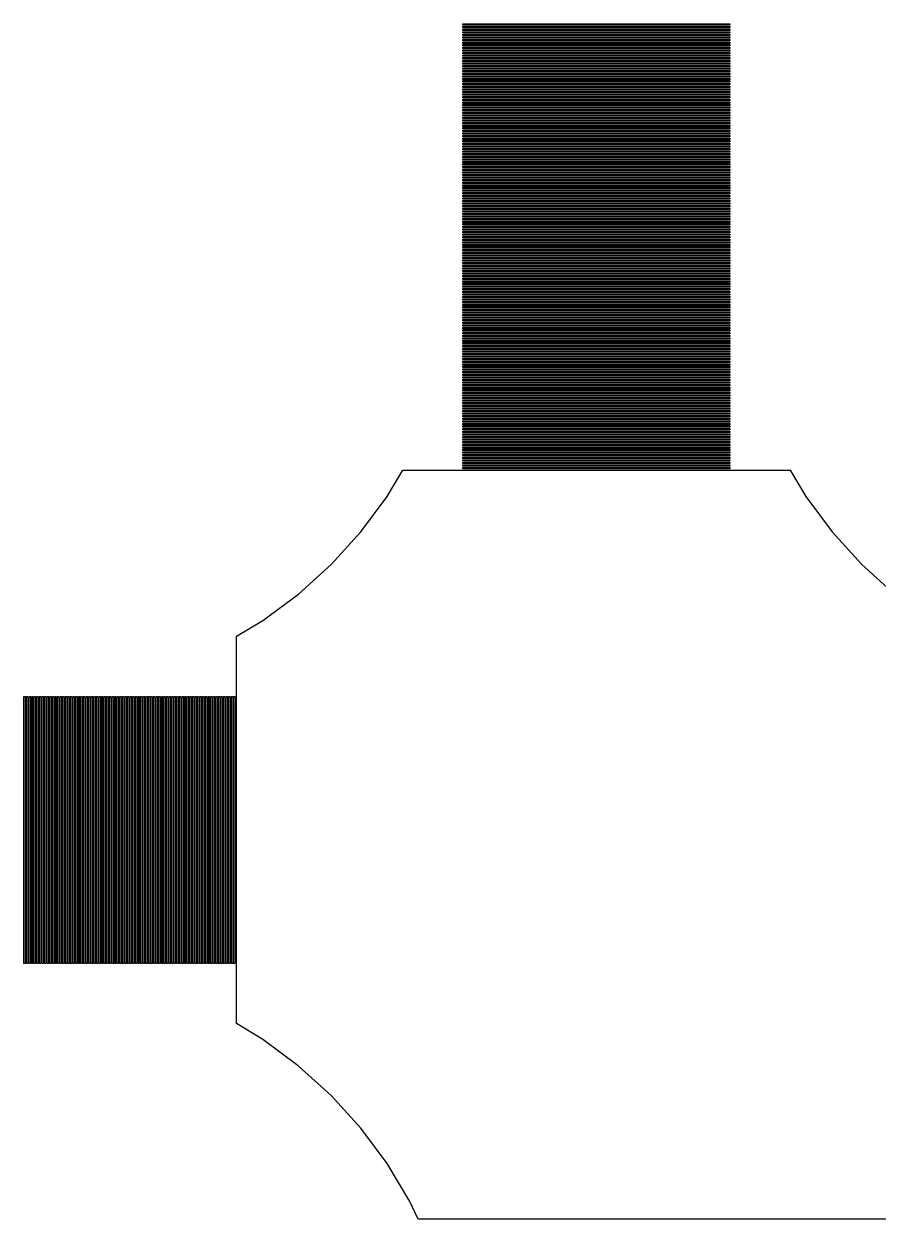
# Model space of a CAD drawing. Extents: x -10 to 91, y -24 to 82.
# Drawn here: x 34.59 to 41.17, y 55 to 64.22 of the extents above; entities that cross this region are included whole.
import ezdxf

# ---------------------------------------------------------------- set-up
doc = ezdxf.new("R2010")
doc.units = 0

msp = doc.modelspace()

# ---------------------------------------------------------------- linework, layer by layer
for p, q in [((37.97, 64.205), (37.97, 64.215)), ((37.97, 64.215), (40.03, 64.215)), ((40.03, 64.205), (37.97, 64.205)), ((37.97, 64.185), (37.97, 64.195)), ((37.97, 64.195), (40.03, 64.195)), ((40.03, 64.185), (37.97, 64.185)), ((37.97, 64.165), (37.97, 64.175)), ((37.97, 64.175), (40.03, 64.175)), ((40.03, 64.165), (37.97, 64.165)), ((37.97, 64.145), (37.97, 64.155)), ((37.97, 64.155), (40.03, 64.155)), ((40.03, 64.145), (37.97, 64.145)), ((40.03, 64.215), (40.03, 64.205)), ((40.03, 64.195), (40.03, 64.185)), ((40.03, 64.175), (40.03, 64.165)), ((40.03, 64.155), (40.03, 64.145)), ((37.97, 64.125), (37.97, 64.135)), ((37.97, 64.135), (40.03, 64.135)), ((40.03, 64.125), (37.97, 64.125)), ((37.97, 64.105), (37.97, 64.115)), ((37.97, 64.115), (40.03, 64.115)), ((40.03, 64.105), (37.97, 64.105)), ((37.97, 64.085), (37.97, 64.095)), ((37.97, 64.095), (40.03, 64.095)), ((40.03, 64.085), (37.97, 64.085)), ((37.97, 64.065), (37.97, 64.075)), ((37.97, 64.075), (40.03, 64.075)), ((40.03, 64.065), (37.97, 64.065)), ((37.97, 64.045), (37.97, 64.055)), ((37.97, 64.055), (40.03, 64.055)), ((40.03, 64.045), (37.97, 64.045)), ((40.03, 64.135), (40.03, 64.125)), ((40.03, 64.115), (40.03, 64.105)), ((40.03, 64.095), (40.03, 64.085)), ((40.03, 64.075), (40.03, 64.065)), ((40.03, 64.055), (40.03, 64.045)), ((37.97, 64.025), (37.97, 64.035)), ((37.97, 64.035), (40.03, 64.035)), ((40.03, 64.025), (37.97, 64.025)), ((37.97, 64.005), (37.97, 64.015)), ((37.97, 64.015), (40.03, 64.015)), ((40.03, 64.005), (37.97, 64.005)), ((37.97, 63.985), (37.97, 63.995)), ((37.97, 63.995), (40.03, 63.995)), ((40.03, 63.985), (37.97, 63.985)), ((37.97, 63.965), (37.97, 63.975)), ((37.97, 63.975), (40.03, 63.975)), ((40.03, 63.965), (37.97, 63.965)), ((37.97, 63.945), (37.97, 63.955)), ((37.97, 63.955), (40.03, 63.955)), ((40.03, 64.035), (40.03, 64.025)), ((40.03, 64.015), (40.03, 64.005)), ((40.03, 63.995), (40.03, 63.985)), ((40.03, 63.975), (40.03, 63.965)), ((40.03, 63.955), (40.03, 63.945)), ((40.03, 63.945), (37.97, 63.945)), ((37.97, 63.925), (37.97, 63.935)), ((37.97, 63.935), (40.03, 63.935)), ((40.03, 63.925), (37.97, 63.925)), ((37.97, 63.905), (37.97, 63.915)), ((37.97, 63.915), (40.03, 63.915)), ((40.03, 63.905), (37.97, 63.905)), ((37.97, 63.885), (37.97, 63.895)), ((37.97, 63.895), (40.03, 63.895)), ((40.03, 63.885), (37.97, 63.885)), ((37.97, 63.865), (37.97, 63.875)), ((37.97, 63.875), (40.03, 63.875)), ((40.03, 63.865), (37.97, 63.865)), ((40.03, 63.935), (40.03, 63.925)), ((40.03, 63.915), (40.03, 63.905)), ((40.03, 63.895), (40.03, 63.885)), ((40.03, 63.875), (40.03, 63.865)), ((37.97, 63.845), (37.97, 63.855)), ((37.97, 63.855), (40.03, 63.855)), ((40.03, 63.845), (37.97, 63.845)), ((37.97, 63.825), (37.97, 63.835)), ((37.97, 63.835), (40.03, 63.835)), ((40.03, 63.825), (37.97, 63.825)), ((37.97, 63.805), (37.97, 63.815)), ((37.97, 63.815), (40.03, 63.815)), ((40.03, 63.805), (37.97, 63.805)), ((37.97, 63.785), (37.97, 63.795)), ((37.97, 63.795), (40.03, 63.795)), ((40.03, 63.785), (37.97, 63.785)), ((37.97, 63.765), (37.97, 63.775)), ((37.97, 63.775), (40.03, 63.775)), ((40.03, 63.855), (40.03, 63.845)), ((40.03, 63.835), (40.03, 63.825)), ((40.03, 63.815), (40.03, 63.805)), ((40.03, 63.795), (40.03, 63.785)), ((40.03, 63.775), (40.03, 63.765)), ((40.03, 63.765), (37.97, 63.765)), ((37.97, 63.745), (37.97, 63.755)), ((37.97, 63.755), (40.03, 63.755)), ((40.03, 63.745), (37.97, 63.745)), ((37.97, 63.725), (37.97, 63.735)), ((37.97, 63.735), (40.03, 63.735)), ((40.03, 63.725), (37.97, 63.725)), ((37.97, 63.705), (37.97, 63.715)), ((37.97, 63.715), (40.03, 63.715)), ((40.03, 63.705), (37.97, 63.705)), ((37.97, 63.685), (37.97, 63.695)), ((37.97, 63.695), (40.03, 63.695)), ((40.03, 63.685), (37.97, 63.685)), ((40.03, 63.755), (40.03, 63.745)), ((40.03, 63.735), (40.03, 63.725)), ((40.03, 63.715), (40.03, 63.705)), ((40.03, 63.695), (40.03, 63.685)), ((37.97, 63.665), (37.97, 63.675)), ((37.97, 63.675), (40.03, 63.675)), ((40.03, 63.665), (37.97, 63.665)), ((37.97, 63.645), (37.97, 63.655)), ((37.97, 63.655), (40.03, 63.655)), ((40.03, 63.645), (37.97, 63.645)), ((37.97, 63.625), (37.97, 63.635)), ((37.97, 63.635), (40.03, 63.635)), ((40.03, 63.625), (37.97, 63.625)), ((37.97, 63.605), (37.97, 63.615)), ((37.97, 63.615), (40.03, 63.615)), ((40.03, 63.605), (37.97, 63.605)), ((37.97, 63.585), (37.97, 63.595)), ((37.97, 63.595), (40.03, 63.595)), ((40.03, 63.585), (37.97, 63.585)), ((40.03, 63.675), (40.03, 63.665)), ((40.03, 63.655), (40.03, 63.645)), ((40.03, 63.635), (40.03, 63.625)), ((40.03, 63.615), (40.03, 63.605)), ((40.03, 63.595), (40.03, 63.585)), ((37.97, 63.565), (37.97, 63.575)), ((37.97, 63.575), (40.03, 63.575)), ((40.03, 63.565), (37.97, 63.565)), ((37.97, 63.545), (37.97, 63.555)), ((37.97, 63.555), (40.03, 63.555)), ((40.03, 63.545), (37.97, 63.545)), ((37.97, 63.525), (37.97, 63.535)), ((37.97, 63.535), (40.03, 63.535)), ((40.03, 63.525), (37.97, 63.525)), ((37.97, 63.505), (37.97, 63.515)), ((37.97, 63.515), (40.03, 63.515)), ((40.03, 63.505), (37.97, 63.505)), ((37.97, 63.485), (37.97, 63.495)), ((37.97, 63.495), (40.03, 63.495)), ((40.03, 63.575), (40.03, 63.565)), ((40.03, 63.555), (40.03, 63.545)), ((40.03, 63.535), (40.03, 63.525)), ((40.03, 63.515), (40.03, 63.505)), ((40.03, 63.495), (40.03, 63.485)), ((40.03, 63.485), (37.97, 63.485)), ((37.97, 63.465), (37.97, 63.475)), ((37.97, 63.475), (40.03, 63.475)), ((40.03, 63.465), (37.97, 63.465)), ((37.97, 63.445), (37.97, 63.455)), ((37.97, 63.455), (40.03, 63.455)), ((40.03, 63.445), (37.97, 63.445)), ((37.97, 63.425), (37.97, 63.435)), ((37.97, 63.435), (40.03, 63.435)), ((40.03, 63.425), (37.97, 63.425)), ((37.97, 63.405), (37.97, 63.415)), ((37.97, 63.415), (40.03, 63.415)), ((40.03, 63.405), (37.97, 63.405)), ((40.03, 63.475), (40.03, 63.465)), ((40.03, 63.455), (40.03, 63.445)), ((40.03, 63.435), (40.03, 63.425)), ((40.03, 63.415), (40.03, 63.405)), ((37.97, 63.385), (37.97, 63.395)), ((37.97, 63.395), (40.03, 63.395)), ((40.03, 63.385), (37.97, 63.385)), ((37.97, 63.365), (37.97, 63.375)), ((37.97, 63.375), (40.03, 63.375)), ((40.03, 63.365), (37.97, 63.365)), ((37.97, 63.345), (37.97, 63.355)), ((37.97, 63.355), (40.03, 63.355)), ((40.03, 63.345), (37.97, 63.345)), ((37.97, 63.325), (37.97, 63.335)), ((37.97, 63.335), (40.03, 63.335)), ((40.03, 63.325), (37.97, 63.325)), ((37.97, 63.305), (37.97, 63.315)), ((37.97, 63.315), (40.03, 63.315)), ((40.03, 63.395), (40.03, 63.385)), ((40.03, 63.375), (40.03, 63.365)), ((40.03, 63.355), (40.03, 63.345)), ((40.03, 63.335), (40.03, 63.325)), ((40.03, 63.315), (40.03, 63.305)), ((40.03, 63.305), (37.97, 63.305)), ((37.97, 63.285), (37.97, 63.295)), ((37.97, 63.295), (40.03, 63.295)), ((40.03, 63.285), (37.97, 63.285)), ((37.97, 63.265), (37.97, 63.275)), ((37.97, 63.275), (40.03, 63.275)), ((40.03, 63.265), (37.97, 63.265)), ((37.97, 63.245), (37.97, 63.255)), ((37.97, 63.255), (40.03, 63.255)), ((40.03, 63.245), (37.97, 63.245)), ((37.97, 63.225), (37.97, 63.235)), ((37.97, 63.235), (40.03, 63.235)), ((40.03, 63.225), (37.97, 63.225)), ((37.97, 63.205), (37.97, 63.215)), ((37.97, 63.215), (40.03, 63.215)), ((40.03, 63.295), (40.03, 63.285)), ((40.03, 63.275), (40.03, 63.265)), ((40.03, 63.255), (40.03, 63.245)), ((40.03, 63.235), (40.03, 63.225)), ((40.03, 63.215), (40.03, 63.205)), ((40.03, 63.205), (37.97, 63.205)), ((37.97, 63.185), (37.97, 63.195)), ((37.97, 63.195), (40.03, 63.195)), ((40.03, 63.185), (37.97, 63.185)), ((37.97, 63.165), (37.97, 63.175)), ((37.97, 63.175), (40.03, 63.175)), ((40.03, 63.165), (37.97, 63.165)), ((37.97, 63.145), (37.97, 63.155)), ((37.97, 63.155), (40.03, 63.155)), ((40.03, 63.145), (37.97, 63.145)), ((37.97, 63.125), (37.97, 63.135)), ((37.97, 63.135), (40.03, 63.135)), ((40.03, 63.125), (37.97, 63.125)), ((40.03, 63.195), (40.03, 63.185)), ((40.03, 63.175), (40.03, 63.165)), ((40.03, 63.155), (40.03, 63.145)), ((40.03, 63.135), (40.03, 63.125)), ((37.97, 63.105), (37.97, 63.115)), ((37.97, 63.115), (40.03, 63.115)), ((40.03, 63.105), (37.97, 63.105)), ((37.97, 63.085), (37.97, 63.095)), ((37.97, 63.095), (40.03, 63.095)), ((40.03, 63.085), (37.97, 63.085)), ((37.97, 63.065), (37.97, 63.075)), ((37.97, 63.075), (40.03, 63.075)), ((40.03, 63.065), (37.97, 63.065)), ((37.97, 63.045), (37.97, 63.055)), ((37.97, 63.055), (40.03, 63.055)), ((40.03, 63.045), (37.97, 63.045)), ((37.97, 63.025), (37.97, 63.035)), ((37.97, 63.035), (40.03, 63.035)), ((40.03, 63.115), (40.03, 63.105)), ((40.03, 63.095), (40.03, 63.085)), ((40.03, 63.075), (40.03, 63.065)), ((40.03, 63.055), (40.03, 63.045)), ((40.03, 63.035), (40.03, 63.025)), ((40.03, 63.025), (37.97, 63.025)), ((37.97, 63.005), (37.97, 63.015)), ((37.97, 63.015), (40.03, 63.015)), ((40.03, 63.005), (37.97, 63.005)), ((37.97, 62.985), (37.97, 62.995)), ((37.97, 62.995), (40.03, 62.995)), ((40.03, 62.985), (37.97, 62.985)), ((37.97, 62.965), (37.97, 62.975)), ((37.97, 62.975), (40.03, 62.975)), ((40.03, 62.965), (37.97, 62.965)), ((37.97, 62.945), (37.97, 62.955)), ((37.97, 62.955), (40.03, 62.955)), ((40.03, 62.945), (37.97, 62.945)), ((40.03, 63.015), (40.03, 63.005)), ((40.03, 62.995), (40.03, 62.985)), ((40.03, 62.975), (40.03, 62.965)), ((40.03, 62.955), (40.03, 62.945)), ((37.97, 62.925), (37.97, 62.935)), ((37.97, 62.935), (40.03, 62.935)), ((40.03, 62.925), (37.97, 62.925)), ((37.97, 62.905), (37.97, 62.915)), ((37.97, 62.915), (40.03, 62.915)), ((40.03, 62.905), (37.97, 62.905)), ((37.97, 62.885), (37.97, 62.895)), ((37.97, 62.895), (40.03, 62.895)), ((40.03, 62.885), (37.97, 62.885)), ((37.97, 62.865), (37.97, 62.875)), ((37.97, 62.875), (40.03, 62.875)), ((40.03, 62.865), (37.97, 62.865)), ((37.97, 62.845), (37.97, 62.855)), ((37.97, 62.855), (40.03, 62.855)), ((40.03, 62.935), (40.03, 62.925)), ((40.03, 62.915), (40.03, 62.905)), ((40.03, 62.895), (40.03, 62.885)), ((40.03, 62.875), (40.03, 62.865)), ((40.03, 62.855), (40.03, 62.845)), ((40.03, 62.845), (37.97, 62.845)), ((37.97, 62.825), (37.97, 62.835)), ((37.97, 62.835), (40.03, 62.835)), ((40.03, 62.825), (37.97, 62.825)), ((37.97, 62.805), (37.97, 62.815)), ((37.97, 62.815), (40.03, 62.815)), ((40.03, 62.805), (37.97, 62.805)), ((37.97, 62.785), (37.97, 62.795)), ((37.97, 62.795), (40.03, 62.795)), ((40.03, 62.785), (37.97, 62.785)), ((37.97, 62.765), (37.97, 62.775)), ((37.97, 62.775), (40.03, 62.775)), ((40.03, 62.765), (37.97, 62.765)), ((37.97, 62.745), (37.97, 62.755)), ((37.97, 62.755), (40.03, 62.755)), ((40.03, 62.835), (40.03, 62.825)), ((40.03, 62.815), (40.03, 62.805)), ((40.03, 62.795), (40.03, 62.785)), ((40.03, 62.775), (40.03, 62.765)), ((40.03, 62.755), (40.03, 62.745)), ((40.03, 62.745), (37.97, 62.745)), ((37.97, 62.725), (37.97, 62.735)), ((37.97, 62.735), (40.03, 62.735)), ((40.03, 62.725), (37.97, 62.725)), ((37.97, 62.705), (37.97, 62.715)), ((37.97, 62.715), (40.03, 62.715)), ((40.03, 62.705), (37.97, 62.705)), ((37.97, 62.685), (37.97, 62.695)), ((37.97, 62.695), (40.03, 62.695)), ((40.03, 62.685), (37.97, 62.685)), ((37.97, 62.665), (37.97, 62.675)), ((37.97, 62.675), (40.03, 62.675)), ((40.03, 62.665), (37.97, 62.665)), ((40.03, 62.735), (40.03, 62.725)), ((40.03, 62.715), (40.03, 62.705)), ((40.03, 62.695), (40.03, 62.685)), ((40.03, 62.675), (40.03, 62.665)), ((37.97, 62.645), (37.97, 62.655)), ((37.97, 62.655), (40.03, 62.655)), ((40.03, 62.645), (37.97, 62.645)), ((37.97, 62.625), (37.97, 62.635)), ((37.97, 62.635), (40.03, 62.635)), ((40.03, 62.625), (37.97, 62.625)), ((37.97, 62.605), (37.97, 62.615)), ((37.97, 62.615), (40.03, 62.615)), ((40.03, 62.605), (37.97, 62.605)), ((37.97, 62.585), (37.97, 62.595)), ((37.97, 62.595), (40.03, 62.595)), ((40.03, 62.585), (37.97, 62.585)), ((37.97, 62.565), (37.97, 62.575)), ((37.97, 62.575), (40.03, 62.575)), ((40.03, 62.655), (40.03, 62.645)), ((40.03, 62.635), (40.03, 62.625)), ((40.03, 62.615), (40.03, 62.605)), ((40.03, 62.595), (40.03, 62.585)), ((40.03, 62.575), (40.03, 62.565)), ((40.03, 62.565), (37.97, 62.565)), ((37.97, 62.545), (37.97, 62.555)), ((37.97, 62.555), (40.03, 62.555)), ((40.03, 62.545), (37.97, 62.545)), ((37.97, 62.525), (37.97, 62.535)), ((37.97, 62.535), (40.03, 62.535)), ((40.03, 62.525), (37.97, 62.525)), ((37.97, 62.505), (37.97, 62.515)), ((37.97, 62.515), (40.03, 62.515)), ((40.03, 62.505), (37.97, 62.505)), ((37.97, 62.485), (37.97, 62.495)), ((37.97, 62.495), (40.03, 62.495)), ((40.03, 62.485), (37.97, 62.485)), ((40.03, 62.555), (40.03, 62.545)), ((40.03, 62.535), (40.03, 62.525)), ((40.03, 62.515), (40.03, 62.505)), ((40.03, 62.495), (40.03, 62.485)), ((37.97, 62.465), (37.97, 62.475)), ((37.97, 62.475), (40.03, 62.475)), ((40.03, 62.465), (37.97, 62.465)), ((37.97, 62.445), (37.97, 62.455)), ((37.97, 62.455), (40.03, 62.455)), ((40.03, 62.445), (37.97, 62.445)), ((37.97, 62.425), (37.97, 62.435)), ((37.97, 62.435), (40.03, 62.435)), ((40.03, 62.425), (37.97, 62.425)), ((37.97, 62.405), (37.97, 62.415)), ((37.97, 62.415), (40.03, 62.415)), ((40.03, 62.405), (37.97, 62.405)), ((37.97, 62.385), (37.97, 62.395)), ((37.97, 62.395), (40.03, 62.395)), ((40.03, 62.475), (40.03, 62.465)), ((40.03, 62.455), (40.03, 62.445)), ((40.03, 62.435), (40.03, 62.425)), ((40.03, 62.415), (40.03, 62.405)), ((40.03, 62.395), (40.03, 62.385)), ((40.03, 62.385), (37.97, 62.385)), ((37.97, 62.365), (37.97, 62.375)), ((37.97, 62.375), (40.03, 62.375)), ((40.03, 62.365), (37.97, 62.365)), ((37.97, 62.345), (37.97, 62.355)), ((37.97, 62.355), (40.03, 62.355)), ((40.03, 62.345), (37.97, 62.345)), ((37.97, 62.325), (37.97, 62.335)), ((37.97, 62.335), (40.03, 62.335)), ((40.03, 62.325), (37.97, 62.325)), ((37.97, 62.305), (37.97, 62.315)), ((37.97, 62.315), (40.03, 62.315)), ((40.03, 62.305), (37.97, 62.305)), ((37.97, 62.285), (37.97, 62.295)), ((37.97, 62.295), (40.03, 62.295)), ((40.03, 62.375), (40.03, 62.365)), ((40.03, 62.355), (40.03, 62.345)), ((40.03, 62.335), (40.03, 62.325)), ((40.03, 62.315), (40.03, 62.305)), ((40.03, 62.295), (40.03, 62.285)), ((40.03, 62.285), (37.97, 62.285)), ((37.97, 62.265), (37.97, 62.275)), ((37.97, 62.275), (40.03, 62.275)), ((40.03, 62.265), (37.97, 62.265)), ((37.97, 62.245), (37.97, 62.255)), ((37.97, 62.255), (40.03, 62.255)), ((40.03, 62.245), (37.97, 62.245)), ((37.97, 62.225), (37.97, 62.235)), ((37.97, 62.235), (40.03, 62.235)), ((40.03, 62.225), (37.97, 62.225)), ((37.97, 62.205), (37.97, 62.215)), ((37.97, 62.215), (40.03, 62.215)), ((40.03, 62.205), (37.97, 62.205)), ((40.03, 62.275), (40.03, 62.265)), ((40.03, 62.255), (40.03, 62.245)), ((40.03, 62.235), (40.03, 62.225)), ((40.03, 62.215), (40.03, 62.205)), ((37.97, 62.185), (37.97, 62.195)), ((37.97, 62.195), (40.03, 62.195)), ((40.03, 62.185), (37.97, 62.185)), ((37.97, 62.165), (37.97, 62.175)), ((37.97, 62.175), (40.03, 62.175)), ((40.03, 62.165), (37.97, 62.165)), ((37.97, 62.145), (37.97, 62.155)), ((37.97, 62.155), (40.03, 62.155)), ((40.03, 62.145), (37.97, 62.145)), ((37.97, 62.125), (37.97, 62.135)), ((37.97, 62.135), (40.03, 62.135)), ((40.03, 62.125), (37.97, 62.125)), ((37.97, 62.105), (37.97, 62.115)), ((37.97, 62.115), (40.03, 62.115)), ((40.03, 62.195), (40.03, 62.185)), ((40.03, 62.175), (40.03, 62.165)), ((40.03, 62.155), (40.03, 62.145)), ((40.03, 62.135), (40.03, 62.125)), ((40.03, 62.115), (40.03, 62.105)), ((40.03, 62.105), (37.97, 62.105)), ((37.97, 62.085), (37.97, 62.095)), ((37.97, 62.095), (40.03, 62.095)), ((40.03, 62.085), (37.97, 62.085)), ((37.97, 62.065), (37.97, 62.075)), ((37.97, 62.075), (40.03, 62.075)), ((40.03, 62.065), (37.97, 62.065)), ((37.97, 62.045), (37.97, 62.055)), ((37.97, 62.055), (40.03, 62.055)), ((40.03, 62.045), (37.97, 62.045)), ((37.97, 62.025), (37.97, 62.035)), ((37.97, 62.035), (40.03, 62.035)), ((40.03, 62.025), (37.97, 62.025)), ((40.03, 62.095), (40.03, 62.085)), ((40.03, 62.075), (40.03, 62.065)), ((40.03, 62.055), (40.03, 62.045)), ((40.03, 62.035), (40.03, 62.025)), ((37.97, 62.005), (37.97, 62.015)), ((37.97, 62.015), (40.03, 62.015)), ((40.03, 62.005), (37.97, 62.005)), ((37.97, 61.985), (37.97, 61.995)), ((37.97, 61.995), (40.03, 61.995)), ((40.03, 61.985), (37.97, 61.985)), ((37.97, 61.965), (37.97, 61.975)), ((37.97, 61.975), (40.03, 61.975)), ((40.03, 61.965), (37.97, 61.965)), ((37.97, 61.945), (37.97, 61.955)), ((37.97, 61.955), (40.03, 61.955)), ((40.03, 61.945), (37.97, 61.945)), ((37.97, 61.925), (37.97, 61.935)), ((37.97, 61.935), (40.03, 61.935)), ((40.03, 61.925), (37.97, 61.925)), ((40.03, 62.015), (40.03, 62.005)), ((40.03, 61.995), (40.03, 61.985)), ((40.03, 61.975), (40.03, 61.965)), ((40.03, 61.955), (40.03, 61.945)), ((40.03, 61.935), (40.03, 61.925)), ((37.97, 61.905), (37.97, 61.915)), ((37.97, 61.915), (40.03, 61.915)), ((40.03, 61.905), (37.97, 61.905)), ((37.97, 61.885), (37.97, 61.895)), ((37.97, 61.895), (40.03, 61.895)), ((40.03, 61.885), (37.97, 61.885)), ((37.97, 61.865), (37.97, 61.875)), ((37.97, 61.875), (40.03, 61.875)), ((40.03, 61.865), (37.97, 61.865)), ((37.97, 61.845), (37.97, 61.855)), ((37.97, 61.855), (40.03, 61.855)), ((40.03, 61.845), (37.97, 61.845)), ((37.97, 61.825), (37.97, 61.835)), ((37.97, 61.835), (40.03, 61.835)), ((40.03, 61.915), (40.03, 61.905)), ((40.03, 61.895), (40.03, 61.885)), ((40.03, 61.875), (40.03, 61.865)), ((40.03, 61.855), (40.03, 61.845)), ((40.03, 61.835), (40.03, 61.825)), ((40.03, 61.825), (37.97, 61.825)), ((37.97, 61.805), (37.97, 61.815)), ((37.97, 61.815), (40.03, 61.815)), ((40.03, 61.805), (37.97, 61.805)), ((37.97, 61.785), (37.97, 61.795)), ((37.97, 61.795), (40.03, 61.795)), ((40.03, 61.785), (37.97, 61.785)), ((37.97, 61.765), (37.97, 61.775)), ((37.97, 61.775), (40.03, 61.775)), ((40.03, 61.765), (37.97, 61.765)), ((37.97, 61.745), (37.97, 61.755)), ((37.97, 61.755), (40.03, 61.755)), ((40.03, 61.745), (37.97, 61.745)), ((40.03, 61.815), (40.03, 61.805)), ((40.03, 61.795), (40.03, 61.785)), ((40.03, 61.775), (40.03, 61.765)), ((40.03, 61.755), (40.03, 61.745)), ((37.97, 61.725), (37.97, 61.735)), ((37.97, 61.735), (40.03, 61.735)), ((40.03, 61.725), (37.97, 61.725)), ((37.97, 61.705), (37.97, 61.715)), ((37.97, 61.715), (40.03, 61.715)), ((40.03, 61.705), (37.97, 61.705)), ((37.97, 61.685), (37.97, 61.695)), ((37.97, 61.695), (40.03, 61.695)), ((40.03, 61.685), (37.97, 61.685)), ((37.97, 61.665), (37.97, 61.675)), ((37.97, 61.675), (40.03, 61.675)), ((40.03, 61.665), (37.97, 61.665)), ((37.97, 61.645), (37.97, 61.655)), ((37.97, 61.655), (40.03, 61.655)), ((40.03, 61.735), (40.03, 61.725)), ((40.03, 61.715), (40.03, 61.705)), ((40.03, 61.695), (40.03, 61.685)), ((40.03, 61.675), (40.03, 61.665)), ((40.03, 61.655), (40.03, 61.645)), ((40.03, 61.645), (37.97, 61.645)), ((37.97, 61.625), (37.97, 61.635)), ((37.97, 61.635), (40.03, 61.635)), ((40.03, 61.625), (37.97, 61.625)), ((37.97, 61.605), (37.97, 61.615)), ((37.97, 61.615), (40.03, 61.615)), ((40.03, 61.605), (37.97, 61.605)), ((37.97, 61.585), (37.97, 61.595)), ((37.97, 61.595), (40.03, 61.595)), ((40.03, 61.585), (37.97, 61.585)), ((37.97, 61.565), (37.97, 61.575)), ((37.97, 61.575), (40.03, 61.575)), ((40.03, 61.565), (37.97, 61.565)), ((40.03, 61.635), (40.03, 61.625)), ((40.03, 61.615), (40.03, 61.605)), ((40.03, 61.595), (40.03, 61.585)), ((40.03, 61.575), (40.03, 61.565)), ((37.97, 61.545), (37.97, 61.555)), ((37.97, 61.555), (40.03, 61.555)), ((40.03, 61.545), (37.97, 61.545)), ((37.97, 61.525), (37.97, 61.535)), ((37.97, 61.535), (40.03, 61.535)), ((40.03, 61.525), (37.97, 61.525)), ((37.97, 61.505), (37.97, 61.515)), ((37.97, 61.515), (40.03, 61.515)), ((40.03, 61.505), (37.97, 61.505)), ((37.97, 61.485), (37.97, 61.495)), ((37.97, 61.495), (40.03, 61.495)), ((40.03, 61.485), (37.97, 61.485)), ((37.97, 61.465), (37.97, 61.475)), ((37.97, 61.475), (40.03, 61.475)), ((40.03, 61.465), (37.97, 61.465)), ((40.03, 61.555), (40.03, 61.545)), ((40.03, 61.535), (40.03, 61.525)), ((40.03, 61.515), (40.03, 61.505)), ((40.03, 61.495), (40.03, 61.485)), ((40.03, 61.475), (40.03, 61.465)), ((37.97, 61.445), (37.97, 61.455)), ((37.97, 61.455), (40.03, 61.455)), ((40.03, 61.445), (37.97, 61.445)), ((37.97, 61.425), (37.97, 61.435)), ((37.97, 61.435), (40.03, 61.435)), ((40.03, 61.425), (37.97, 61.425)), ((37.97, 61.405), (37.97, 61.415)), ((37.97, 61.415), (40.03, 61.415)), ((40.03, 61.405), (37.97, 61.405)), ((37.97, 61.385), (37.97, 61.395)), ((37.97, 61.395), (40.03, 61.395)), ((40.03, 61.385), (37.97, 61.385)), ((37.97, 61.365), (37.97, 61.375)), ((37.97, 61.375), (40.03, 61.375)), ((40.03, 61.455), (40.03, 61.445)), ((40.03, 61.435), (40.03, 61.425)), ((40.03, 61.415), (40.03, 61.405)), ((40.03, 61.395), (40.03, 61.385)), ((40.03, 61.375), (40.03, 61.365)), ((40.03, 61.365), (37.97, 61.365)), ((37.97, 61.345), (37.97, 61.355)), ((37.97, 61.355), (40.03, 61.355)), ((40.03, 61.345), (37.97, 61.345)), ((37.97, 61.325), (37.97, 61.335)), ((37.97, 61.335), (40.03, 61.335)), ((40.03, 61.325), (37.97, 61.325)), ((37.97, 61.305), (37.97, 61.315)), ((37.97, 61.315), (40.03, 61.315)), ((40.03, 61.305), (37.97, 61.305)), ((37.97, 61.285), (37.97, 61.295)), ((37.97, 61.295), (40.03, 61.295)), ((40.03, 61.285), (37.97, 61.285)), ((40.03, 61.355), (40.03, 61.345)), ((40.03, 61.335), (40.03, 61.325)), ((40.03, 61.315), (40.03, 61.305)), ((40.03, 61.295), (40.03, 61.285)), ((37.97, 61.265), (37.97, 61.275)), ((37.97, 61.275), (40.03, 61.275)), ((40.03, 61.265), (37.97, 61.265)), ((37.97, 61.245), (37.97, 61.255)), ((37.97, 61.255), (40.03, 61.255)), ((40.03, 61.245), (37.97, 61.245)), ((37.97, 61.225), (37.97, 61.235)), ((37.97, 61.235), (40.03, 61.235)), ((40.03, 61.225), (37.97, 61.225)), ((37.97, 61.205), (37.97, 61.215)), ((37.97, 61.215), (40.03, 61.215)), ((40.03, 61.205), (37.97, 61.205)), ((37.97, 61.185), (37.97, 61.195)), ((37.97, 61.195), (40.03, 61.195)), ((40.03, 61.275), (40.03, 61.265)), ((40.03, 61.255), (40.03, 61.245)), ((40.03, 61.235), (40.03, 61.225)), ((40.03, 61.215), (40.03, 61.205)), ((40.03, 61.195), (40.03, 61.185)), ((40.03, 61.185), (37.97, 61.185)), ((37.97, 61.165), (37.97, 61.175)), ((37.97, 61.175), (40.03, 61.175)), ((40.03, 61.165), (37.97, 61.165)), ((37.97, 61.145), (37.97, 61.155)), ((37.97, 61.155), (40.03, 61.155)), ((40.03, 61.145), (37.97, 61.145)), ((37.97, 61.125), (37.97, 61.135)), ((37.97, 61.135), (40.03, 61.135)), ((40.03, 61.125), (37.97, 61.125)), ((37.97, 61.105), (37.97, 61.115)), ((37.97, 61.115), (40.03, 61.115)), ((40.03, 61.105), (37.97, 61.105)), ((40.03, 61.175), (40.03, 61.165)), ((40.03, 61.155), (40.03, 61.145)), ((40.03, 61.135), (40.03, 61.125)), ((40.03, 61.115), (40.03, 61.105)), ((37.97, 61.085), (37.97, 61.095)), ((37.97, 61.095), (40.03, 61.095)), ((40.03, 61.085), (37.97, 61.085)), ((37.97, 61.065), (37.97, 61.075)), ((37.97, 61.075), (40.03, 61.075)), ((40.03, 61.065), (37.97, 61.065)), ((37.97, 61.045), (37.97, 61.055)), ((37.97, 61.055), (40.03, 61.055)), ((40.03, 61.045), (37.97, 61.045)), ((37.97, 61.025), (37.97, 61.035)), ((37.97, 61.035), (40.03, 61.035)), ((40.03, 61.025), (37.97, 61.025)), ((37.97, 61.005), (37.97, 61.015)), ((37.97, 61.015), (40.03, 61.015)), ((40.03, 61.005), (37.97, 61.005)), ((40.03, 61.095), (40.03, 61.085)), ((40.03, 61.075), (40.03, 61.065)), ((40.03, 61.055), (40.03, 61.045)), ((40.03, 61.035), (40.03, 61.025)), ((40.03, 61.015), (40.03, 61.005)), ((37.97, 60.985), (37.97, 60.995)), ((37.97, 60.995), (40.03, 60.995)), ((40.03, 60.985), (37.97, 60.985)), ((37.97, 60.965), (37.97, 60.975)), ((37.97, 60.975), (40.03, 60.975)), ((40.03, 60.965), (37.97, 60.965)), ((37.97, 60.945), (37.97, 60.955)), ((37.97, 60.955), (40.03, 60.955)), ((40.03, 60.945), (37.97, 60.945)), ((37.97, 60.925), (37.97, 60.935)), ((37.97, 60.935), (40.03, 60.935)), ((40.03, 60.925), (37.97, 60.925)), ((37.97, 60.905), (37.97, 60.915)), ((37.97, 60.915), (40.03, 60.915)), ((40.03, 60.995), (40.03, 60.985)), ((40.03, 60.975), (40.03, 60.965)), ((40.03, 60.955), (40.03, 60.945)), ((40.03, 60.935), (40.03, 60.925)), ((40.03, 60.915), (40.03, 60.905)), ((40.03, 60.905), (37.97, 60.905)), ((37.97, 60.885), (37.97, 60.895)), ((37.97, 60.895), (40.03, 60.895)), ((40.03, 60.885), (37.97, 60.885)), ((37.97, 60.865), (37.97, 60.875)), ((37.97, 60.875), (40.03, 60.875)), ((40.03, 60.865), (37.97, 60.865)), ((37.97, 60.845), (37.97, 60.855)), ((37.97, 60.855), (40.03, 60.855)), ((40.03, 60.845), (37.97, 60.845)), ((37.97, 60.825), (37.97, 60.835)), ((37.97, 60.835), (40.03, 60.835)), ((40.03, 60.825), (37.97, 60.825)), ((40.03, 60.895), (40.03, 60.885)), ((40.03, 60.875), (40.03, 60.865)), ((40.03, 60.855), (40.03, 60.845)), ((40.03, 60.835), (40.03, 60.825)), ((37.3852, 60.5722), (37.5068, 60.775)), ((37.5068, 60.775), (40.4932, 60.775)), ((37.97, 60.805), (37.97, 60.815)), ((37.97, 60.815), (40.03, 60.815)), ((40.03, 60.805), (37.97, 60.805)), ((37.97, 60.785), (37.97, 60.795)), ((37.97, 60.795), (40.03, 60.795)), ((40.03, 60.785), (37.97, 60.785)), ((40.03, 60.815), (40.03, 60.805)), ((40.03, 60.795), (40.03, 60.785)), ((40.4932, 60.775), (40.6148, 60.5722)), ((37.1824, 60.2987), (37.3852, 60.5722)), ((40.6148, 60.5722), (40.8176, 60.2987)), ((36.9537, 60.0463), (37.1824, 60.2987)), ((40.8176, 60.2987), (41.0463, 60.0463)), ((36.7014, 59.8177), (36.9537, 60.0463)), ((41.0463, 60.0463), (41.2986, 59.8177)), ((36.4278, 59.6148), (36.7014, 59.8177)), ((36.225, 59.4932), (36.4278, 59.6148)), ((36.225, 56.5068), (36.225, 59.4932)), ((34.585, 56.97), (34.585, 59.03)), ((34.585, 59.03), (34.595, 59.03)), ((34.595, 59.03), (34.595, 56.97)), ((34.605, 56.97), (34.605, 59.03)), ((34.605, 59.03), (34.615, 59.03)), ((34.615, 59.03), (34.615, 56.97)), ((34.625, 56.97), (34.625, 59.03)), ((34.625, 59.03), (34.635, 59.03)), ((34.635, 59.03), (34.635, 56.97)), ((34.645, 56.97), (34.645, 59.03)), ((34.645, 59.03), (34.655, 59.03)), ((34.655, 59.03), (34.655, 56.97)), ((34.665, 56.97), (34.665, 59.03)), ((34.665, 59.03), (34.675, 59.03)), ((34.675, 59.03), (34.675, 56.97)), ((34.685, 56.97), (34.685, 59.03)), ((34.685, 59.03), (34.695, 59.03)), ((34.695, 59.03), (34.695, 56.97)), ((34.705, 56.97), (34.705, 59.03)), ((34.705, 59.03), (34.715, 59.03)), ((34.715, 59.03), (34.715, 56.97)), ((34.725, 56.97), (34.725, 59.03)), ((34.725, 59.03), (34.735, 59.03)), ((34.735, 59.03), (34.735, 56.97)), ((34.745, 56.97), (34.745, 59.03)), ((34.745, 59.03), (34.755, 59.03)), ((34.755, 59.03), (34.755, 56.97)), ((34.765, 56.97), (34.765, 59.03)), ((34.765, 59.03), (34.775, 59.03)), ((34.775, 59.03), (34.775, 56.97)), ((34.785, 56.97), (34.785, 59.03)), ((34.785, 59.03), (34.795, 59.03)), ((34.795, 59.03), (34.795, 56.97)), ((34.805, 56.97), (34.805, 59.03)), ((34.805, 59.03), (34.815, 59.03)), ((34.815, 59.03), (34.815, 56.97)), ((34.825, 56.97), (34.825, 59.03)), ((34.825, 59.03), (34.835, 59.03)), ((34.835, 59.03), (34.835, 56.97)), ((34.845, 56.97), (34.845, 59.03)), ((34.845, 59.03), (34.855, 59.03)), ((34.855, 59.03), (34.855, 56.97)), ((34.865, 56.97), (34.865, 59.03)), ((34.865, 59.03), (34.875, 59.03)), ((34.875, 59.03), (34.875, 56.97)), ((34.885, 56.97), (34.885, 59.03)), ((34.885, 59.03), (34.895, 59.03)), ((34.895, 59.03), (34.895, 56.97)), ((34.905, 56.97), (34.905, 59.03)), ((34.905, 59.03), (34.915, 59.03)), ((34.915, 59.03), (34.915, 56.97)), ((34.925, 56.97), (34.925, 59.03)), ((34.925, 59.03), (34.935, 59.03)), ((34.935, 59.03), (34.935, 56.97)), ((34.945, 56.97), (34.945, 59.03)), ((34.945, 59.03), (34.955, 59.03)), ((34.955, 59.03), (34.955, 56.97)), ((34.965, 56.97), (34.965, 59.03)), ((34.965, 59.03), (34.975, 59.03)), ((34.975, 59.03), (34.975, 56.97)), ((34.985, 56.97), (34.985, 59.03)), ((34.985, 59.03), (34.995, 59.03)), ((34.995, 59.03), (34.995, 56.97)), ((35.005, 56.97), (35.005, 59.03)), ((35.005, 59.03), (35.015, 59.03)), ((35.015, 59.03), (35.015, 56.97)), ((35.025, 56.97), (35.025, 59.03)), ((35.025, 59.03), (35.035, 59.03)), ((35.035, 59.03), (35.035, 56.97)), ((35.045, 56.97), (35.045, 59.03)), ((35.045, 59.03), (35.055, 59.03)), ((35.055, 59.03), (35.055, 56.97)), ((35.065, 56.97), (35.065, 59.03)), ((35.065, 59.03), (35.075, 59.03)), ((35.075, 59.03), (35.075, 56.97)), ((35.085, 56.97), (35.085, 59.03)), ((35.085, 59.03), (35.095, 59.03)), ((35.095, 59.03), (35.095, 56.97)), ((35.105, 56.97), (35.105, 59.03)), ((35.105, 59.03), (35.115, 59.03)), ((35.115, 59.03), (35.115, 56.97)), ((35.125, 56.97), (35.125, 59.03)), ((35.125, 59.03), (35.135, 59.03)), ((35.135, 59.03), (35.135, 56.97)), ((35.145, 56.97), (35.145, 59.03)), ((35.145, 59.03), (35.155, 59.03)), ((35.155, 59.03), (35.155, 56.97)), ((35.165, 56.97), (35.165, 59.03)), ((35.165, 59.03), (35.175, 59.03)), ((35.175, 59.03), (35.175, 56.97)), ((35.185, 56.97), (35.185, 59.03)), ((35.185, 59.03), (35.195, 59.03)), ((35.195, 59.03), (35.195, 56.97)), ((35.205, 56.97), (35.205, 59.03)), ((35.205, 59.03), (35.215, 59.03)), ((35.215, 59.03), (35.215, 56.97)), ((35.225, 56.97), (35.225, 59.03)), ((35.225, 59.03), (35.235, 59.03)), ((35.235, 59.03), (35.235, 56.97)), ((35.245, 56.97), (35.245, 59.03)), ((35.245, 59.03), (35.255, 59.03)), ((35.255, 59.03), (35.255, 56.97)), ((35.265, 56.97), (35.265, 59.03)), ((35.265, 59.03), (35.275, 59.03)), ((35.275, 59.03), (35.275, 56.97)), ((35.285, 56.97), (35.285, 59.03)), ((35.285, 59.03), (35.295, 59.03)), ((35.295, 59.03), (35.295, 56.97)), ((35.305, 56.97), (35.305, 59.03)), ((35.305, 59.03), (35.315, 59.03)), ((35.315, 59.03), (35.315, 56.97)), ((35.325, 56.97), (35.325, 59.03)), ((35.325, 59.03), (35.335, 59.03)), ((35.335, 59.03), (35.335, 56.97)), ((35.345, 56.97), (35.345, 59.03)), ((35.345, 59.03), (35.355, 59.03)), ((35.355, 59.03), (35.355, 56.97)), ((35.365, 56.97), (35.365, 59.03)), ((35.365, 59.03), (35.375, 59.03)), ((35.375, 59.03), (35.375, 56.97)), ((35.385, 56.97), (35.385, 59.03)), ((35.385, 59.03), (35.395, 59.03)), ((35.395, 59.03), (35.395, 56.97)), ((35.405, 56.97), (35.405, 59.03)), ((35.405, 59.03), (35.415, 59.03)), ((35.415, 59.03), (35.415, 56.97)), ((35.425, 56.97), (35.425, 59.03)), ((35.425, 59.03), (35.435, 59.03)), ((35.435, 59.03), (35.435, 56.97)), ((35.445, 56.97), (35.445, 59.03)), ((35.445, 59.03), (35.455, 59.03)), ((35.455, 59.03), (35.455, 56.97)), ((35.465, 56.97), (35.465, 59.03)), ((35.465, 59.03), (35.475, 59.03)), ((35.475, 59.03), (35.475, 56.97)), ((35.485, 56.97), (35.485, 59.03)), ((35.485, 59.03), (35.495, 59.03)), ((35.495, 59.03), (35.495, 56.97)), ((35.505, 56.97), (35.505, 59.03)), ((35.505, 59.03), (35.515, 59.03)), ((35.515, 59.03), (35.515, 56.97)), ((35.525, 56.97), (35.525, 59.03)), ((35.525, 59.03), (35.535, 59.03)), ((35.535, 59.03), (35.535, 56.97)), ((35.545, 56.97), (35.545, 59.03)), ((35.545, 59.03), (35.555, 59.03)), ((35.555, 59.03), (35.555, 56.97)), ((35.565, 56.97), (35.565, 59.03)), ((35.565, 59.03), (35.575, 59.03)), ((35.575, 59.03), (35.575, 56.97)), ((35.585, 56.97), (35.585, 59.03)), ((35.585, 59.03), (35.595, 59.03)), ((35.595, 59.03), (35.595, 56.97)), ((35.605, 56.97), (35.605, 59.03)), ((35.605, 59.03), (35.615, 59.03)), ((35.615, 59.03), (35.615, 56.97)), ((35.625, 56.97), (35.625, 59.03)), ((35.625, 59.03), (35.635, 59.03)), ((35.635, 59.03), (35.635, 56.97)), ((35.645, 56.97), (35.645, 59.03)), ((35.645, 59.03), (35.655, 59.03)), ((35.655, 59.03), (35.655, 56.97)), ((35.665, 56.97), (35.665, 59.03)), ((35.665, 59.03), (35.675, 59.03)), ((35.675, 59.03), (35.675, 56.97)), ((35.685, 56.97), (35.685, 59.03)), ((35.685, 59.03), (35.695, 59.03)), ((35.695, 59.03), (35.695, 56.97)), ((35.705, 56.97), (35.705, 59.03)), ((35.705, 59.03), (35.715, 59.03)), ((35.715, 59.03), (35.715, 56.97)), ((35.725, 56.97), (35.725, 59.03)), ((35.725, 59.03), (35.735, 59.03)), ((35.735, 59.03), (35.735, 56.97)), ((35.745, 56.97), (35.745, 59.03)), ((35.745, 59.03), (35.755, 59.03)), ((35.755, 59.03), (35.755, 56.97)), ((35.765, 56.97), (35.765, 59.03)), ((35.765, 59.03), (35.775, 59.03)), ((35.775, 59.03), (35.775, 56.97)), ((35.785, 56.97), (35.785, 59.03)), ((35.785, 59.03), (35.795, 59.03)), ((35.795, 59.03), (35.795, 56.97)), ((35.805, 56.97), (35.805, 59.03)), ((35.805, 59.03), (35.815, 59.03)), ((35.815, 59.03), (35.815, 56.97)), ((35.825, 56.97), (35.825, 59.03)), ((35.825, 59.03), (35.835, 59.03)), ((35.835, 59.03), (35.835, 56.97)), ((35.845, 56.97), (35.845, 59.03)), ((35.845, 59.03), (35.855, 59.03)), ((35.855, 59.03), (35.855, 56.97)), ((35.865, 56.97), (35.865, 59.03)), ((35.865, 59.03), (35.875, 59.03)), ((35.875, 59.03), (35.875, 56.97)), ((35.885, 56.97), (35.885, 59.03)), ((35.885, 59.03), (35.895, 59.03)), ((35.895, 59.03), (35.895, 56.97)), ((35.905, 56.97), (35.905, 59.03)), ((35.905, 59.03), (35.915, 59.03)), ((35.915, 59.03), (35.915, 56.97)), ((35.925, 56.97), (35.925, 59.03)), ((35.925, 59.03), (35.935, 59.03)), ((35.935, 59.03), (35.935, 56.97)), ((35.945, 56.97), (35.945, 59.03)), ((35.945, 59.03), (35.955, 59.03)), ((35.955, 59.03), (35.955, 56.97)), ((35.965, 56.97), (35.965, 59.03)), ((35.965, 59.03), (35.975, 59.03)), ((35.975, 59.03), (35.975, 56.97)), ((35.985, 56.97), (35.985, 59.03)), ((35.985, 59.03), (35.995, 59.03)), ((35.995, 59.03), (35.995, 56.97)), ((36.005, 56.97), (36.005, 59.03)), ((36.005, 59.03), (36.015, 59.03)), ((36.015, 59.03), (36.015, 56.97)), ((36.025, 56.97), (36.025, 59.03)), ((36.025, 59.03), (36.035, 59.03)), ((36.035, 59.03), (36.035, 56.97)), ((36.045, 56.97), (36.045, 59.03)), ((36.045, 59.03), (36.055, 59.03)), ((36.055, 59.03), (36.055, 56.97)), ((36.065, 56.97), (36.065, 59.03)), ((36.065, 59.03), (36.075, 59.03)), ((36.075, 59.03), (36.075, 56.97)), ((36.085, 56.97), (36.085, 59.03)), ((36.085, 59.03), (36.095, 59.03)), ((36.095, 59.03), (36.095, 56.97)), ((36.105, 56.97), (36.105, 59.03)), ((36.105, 59.03), (36.115, 59.03)), ((36.115, 59.03), (36.115, 56.97)), ((36.125, 56.97), (36.125, 59.03)), ((36.125, 59.03), (36.135, 59.03)), ((36.135, 59.03), (36.135, 56.97)), ((36.145, 56.97), (36.145, 59.03)), ((36.145, 59.03), (36.155, 59.03)), ((36.155, 59.03), (36.155, 56.97)), ((36.165, 56.97), (36.165, 59.03)), ((36.165, 59.03), (36.175, 59.03)), ((36.175, 59.03), (36.175, 56.97)), ((36.185, 56.97), (36.185, 59.03)), ((36.185, 59.03), (36.195, 59.03)), ((36.195, 59.03), (36.195, 56.97)), ((36.205, 56.97), (36.205, 59.03)), ((36.205, 59.03), (36.215, 59.03)), ((36.215, 59.03), (36.215, 56.97)), ((34.595, 56.97), (34.585, 56.97)), ((34.615, 56.97), (34.605, 56.97)), ((34.635, 56.97), (34.625, 56.97)), ((34.655, 56.97), (34.645, 56.97)), ((34.675, 56.97), (34.665, 56.97)), ((34.695, 56.97), (34.685, 56.97)), ((34.715, 56.97), (34.705, 56.97)), ((34.735, 56.97), (34.725, 56.97)), ((34.755, 56.97), (34.745, 56.97)), ((34.775, 56.97), (34.765, 56.97)), ((34.795, 56.97), (34.785, 56.97)), ((34.815, 56.97), (34.805, 56.97)), ((34.835, 56.97), (34.825, 56.97)), ((34.855, 56.97), (34.845, 56.97)), ((34.875, 56.97), (34.865, 56.97)), ((34.895, 56.97), (34.885, 56.97)), ((34.915, 56.97), (34.905, 56.97)), ((34.935, 56.97), (34.925, 56.97)), ((34.955, 56.97), (34.945, 56.97)), ((34.975, 56.97), (34.965, 56.97)), ((34.995, 56.97), (34.985, 56.97)), ((35.015, 56.97), (35.005, 56.97)), ((35.035, 56.97), (35.025, 56.97)), ((35.055, 56.97), (35.045, 56.97)), ((35.075, 56.97), (35.065, 56.97)), ((35.095, 56.97), (35.085, 56.97)), ((35.115, 56.97), (35.105, 56.97)), ((35.135, 56.97), (35.125, 56.97)), ((35.155, 56.97), (35.145, 56.97)), ((35.175, 56.97), (35.165, 56.97)), ((35.195, 56.97), (35.185, 56.97)), ((35.215, 56.97), (35.205, 56.97)), ((35.235, 56.97), (35.225, 56.97)), ((35.255, 56.97), (35.245, 56.97)), ((35.275, 56.97), (35.265, 56.97)), ((35.295, 56.97), (35.285, 56.97)), ((35.315, 56.97), (35.305, 56.97)), ((35.335, 56.97), (35.325, 56.97)), ((35.355, 56.97), (35.345, 56.97)), ((35.375, 56.97), (35.365, 56.97)), ((35.395, 56.97), (35.385, 56.97)), ((35.415, 56.97), (35.405, 56.97)), ((35.435, 56.97), (35.425, 56.97)), ((35.455, 56.97), (35.445, 56.97)), ((35.475, 56.97), (35.465, 56.97)), ((35.495, 56.97), (35.485, 56.97)), ((35.515, 56.97), (35.505, 56.97)), ((35.535, 56.97), (35.525, 56.97)), ((35.555, 56.97), (35.545, 56.97)), ((35.575, 56.97), (35.565, 56.97)), ((35.595, 56.97), (35.585, 56.97)), ((35.615, 56.97), (35.605, 56.97)), ((35.635, 56.97), (35.625, 56.97)), ((35.655, 56.97), (35.645, 56.97)), ((35.675, 56.97), (35.665, 56.97)), ((35.695, 56.97), (35.685, 56.97)), ((35.715, 56.97), (35.705, 56.97)), ((35.735, 56.97), (35.725, 56.97)), ((35.755, 56.97), (35.745, 56.97)), ((35.775, 56.97), (35.765, 56.97)), ((35.795, 56.97), (35.785, 56.97)), ((35.815, 56.97), (35.805, 56.97)), ((35.835, 56.97), (35.825, 56.97)), ((35.855, 56.97), (35.845, 56.97)), ((35.875, 56.97), (35.865, 56.97)), ((35.895, 56.97), (35.885, 56.97)), ((35.915, 56.97), (35.905, 56.97)), ((35.935, 56.97), (35.925, 56.97)), ((35.955, 56.97), (35.945, 56.97)), ((35.975, 56.97), (35.965, 56.97)), ((35.995, 56.97), (35.985, 56.97)), ((36.015, 56.97), (36.005, 56.97)), ((36.035, 56.97), (36.025, 56.97)), ((36.055, 56.97), (36.045, 56.97)), ((36.075, 56.97), (36.065, 56.97)), ((36.095, 56.97), (36.085, 56.97)), ((36.115, 56.97), (36.105, 56.97)), ((36.135, 56.97), (36.125, 56.97)), ((36.155, 56.97), (36.145, 56.97)), ((36.175, 56.97), (36.165, 56.97)), ((36.195, 56.97), (36.185, 56.97)), ((36.215, 56.97), (36.205, 56.97)), ((36.4278, 56.3852), (36.225, 56.5068)), ((36.7013, 56.1824), (36.4278, 56.3852)), ((36.9537, 55.9537), (36.7013, 56.1824)), ((37.1823, 55.7014), (36.9537, 55.9537)), ((37.3852, 55.4278), (37.1823, 55.7014)), ((37.5603, 55.1358), (37.3852, 55.4278)), ((37.6245, 55), (37.5603, 55.1358)), ((53, 55), (37.6245, 55))]:
    msp.add_line(p, q)

doc.saveas('drawing.dxf')
